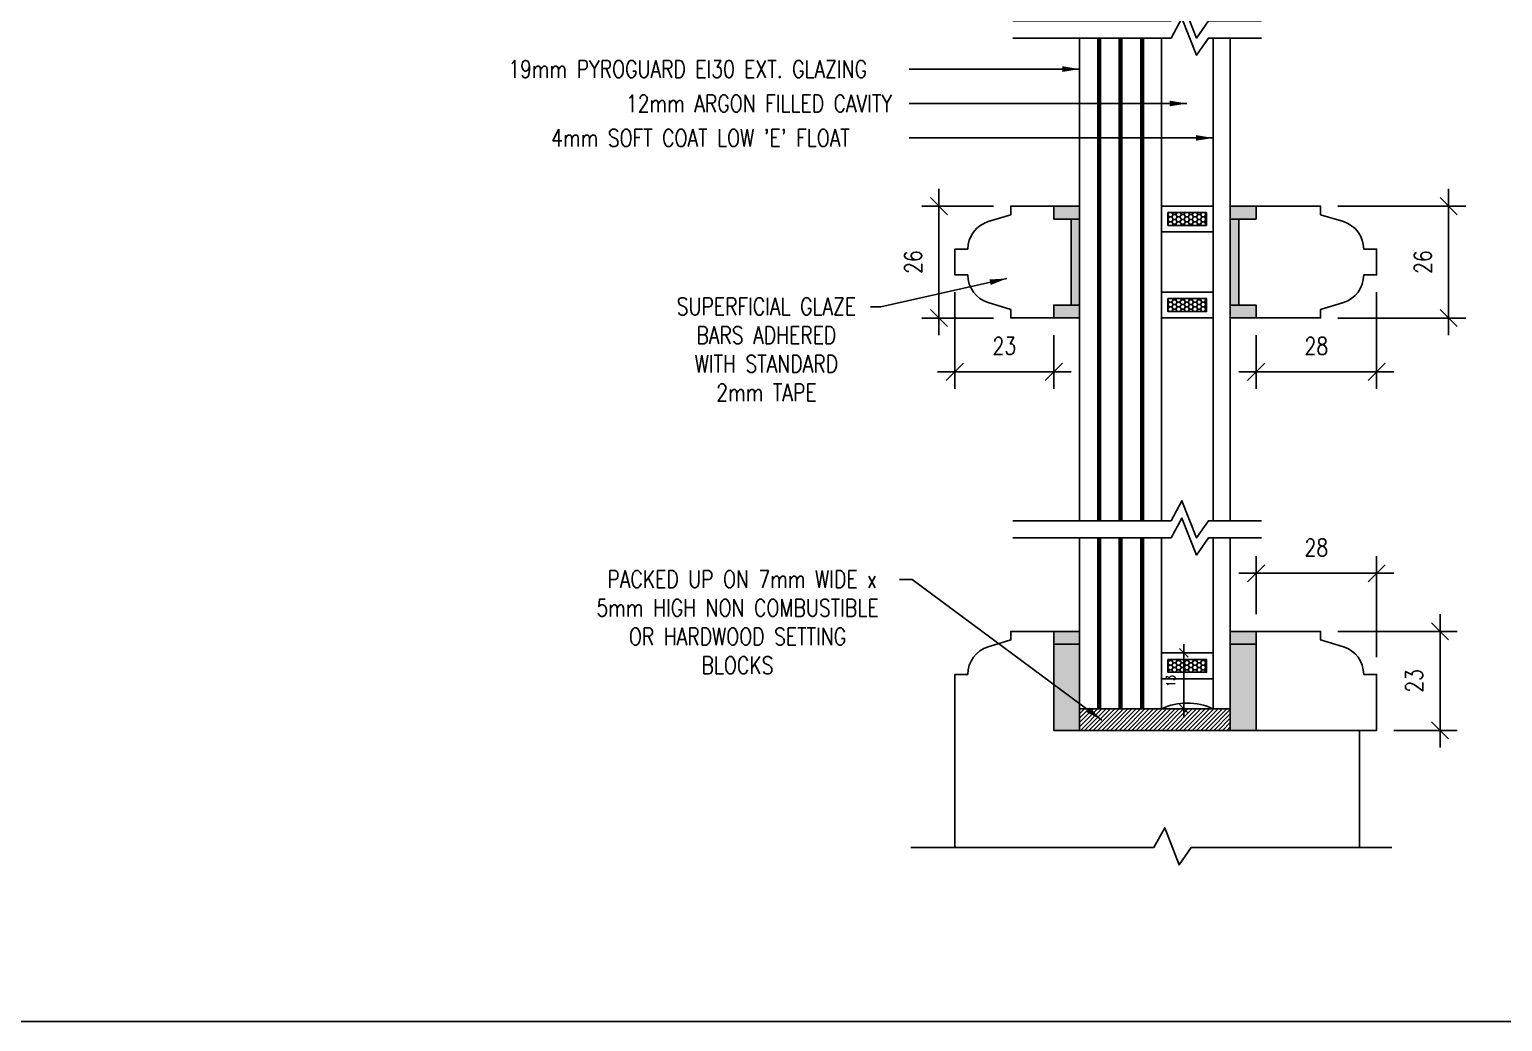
# Model space of a CAD drawing. Header units: millimetres. Extents: x 0 to 23312, y -3206 to 11448.
# Drawn here: x 12538.5 to 12880.8, y 7034.8 to 7265.3 of the extents above; entities that cross this region are included whole.
import ezdxf

# ---------------------------------------------------------------- set-up
doc = ezdxf.new("R2010")
doc.units = ezdxf.units.MM
doc.header["$LTSCALE"] = 10
doc.header["$PDMODE"] = 35
for name, color, linetype in [('01 - Title Block', 7, 'Continuous'), ('02 - Notes & Text', 251, 'Continuous'), ('40 - Detail Outline', 142, 'Continuous'), ('41 - Detail', 7, 'Continuous')]:
    doc.layers.add(name, color=color, linetype=linetype)
doc.styles.add('1-1', font='romans.shx', dxfattribs={"width": 0.8, "height": 2})
doc.styles.add('1-2', font='romans.shx', dxfattribs={"width": 0.8, "height": 4})
doc.dimstyles.new('1-1', dxfattribs={"dimtxt": 2, "dimasz": 2, "dimexe": 2, "dimexo": 2, "dimgap": 2, "dimtad": 1, "dimdec": 0, "dimzin": 0, "dimdsep": 46, "dimtxsty": '1-1', "dimblk": 'OBLIQUE', "dimcen": 2, "dimdle": 2, "dimclrd": 251, "dimclre": 251, "dimclrt": 251, "dimadec": 0, "dimazin": 0, "dimtfac": 1, "dimtdec": 0, "dimtix": 1, "dimtmove": 1, "dimatfit": 3, "dimfxl": 1, "dimtolj": 1, "dimtzin": 0, "dimlwd": 25, "dimarcsym": 0})
doc.dimstyles.new('1-2', dxfattribs={"dimtxt": 4, "dimasz": 4, "dimexe": 4, "dimexo": 4, "dimgap": 4, "dimtad": 1, "dimdec": 0, "dimzin": 0, "dimdsep": 46, "dimtxsty": '1-2', "dimblk": 'OBLIQUE', "dimcen": 4, "dimdle": 4, "dimclrd": 251, "dimclre": 251, "dimclrt": 251, "dimadec": 0, "dimazin": 0, "dimtfac": 1, "dimtdec": 0, "dimtix": 1, "dimtmove": 1, "dimatfit": 3, "dimfxl": 1, "dimtolj": 1, "dimtzin": 0, "dimlwd": 25, "dimarcsym": 0})
pattern_1 = [(0, (-58575.1623, -80079.05805), (0.9525, 0.549926129), [0.635, -1.27]), (120, (-58575.1623, -80079.05805), (-0.952499998, 0.5499261326), [0.635, -1.27]), (60, (-58575.1623, -80079.05805), (2e-09, 1.0998522616), [-1.27, 0.635])]

# ---------------------------------------------------------------- blocks, each defined once
blk = doc.blocks.new('_Oblique')
at = {"color": 0, "linetype": 'ByBlock', "lineweight": -2}
blk.add_line((-0.5, -0.5), (0.5, 0.5), dxfattribs=at)
blk = doc.blocks.new('*D188')
at = {"layer": '40 - Detail Outline', "color": 251, "lineweight": 25, "ltscale": 10, "transparency": 16777216}
blk.add_line((12749.83, 7228.24), (12749.83, 7194.24), dxfattribs=at)
at = {"layer": '40 - Detail Outline', "color": 251, "lineweight": -2, "ltscale": 10, "transparency": 16777216}
for p, q in [((12762.51, 7224.24), (12745.83, 7224.24)), ((12762.51, 7198.24), (12745.83, 7198.24))]:
    blk.add_line(p, q, dxfattribs=at)
at = {"layer": 'Defpoints', "color": 0, "ltscale": 10, "transparency": 16777216}
for p in [(12766.51, 7224.24), (12749.83, 7198.24), (12766.51, 7198.24)]:
    blk.add_point(p, dxfattribs=at)
at = {"layer": '40 - Detail Outline', "color": 251, "lineweight": 25, "ltscale": 10, "transparency": 16777216, "xscale": 4, "yscale": 4, "zscale": 4}
for p, rotation in [((12749.83, 7224.24), 90), ((12749.83, 7198.24), 270)]:
    blk.add_blockref('_Oblique', p, dxfattribs=dict(at, rotation=rotation))
at = {"layer": '40 - Detail Outline', "color": 251, "ltscale": 10, "transparency": 16777216, "insert": (12743.83, 7211.24), "char_height": 4, "attachment_point": 5, "rotation": 90, "style": '1-2'}
blk.add_mtext('\\A1;26', dxfattribs=at)
blk = doc.blocks.new('*D189')
at = {"layer": '40 - Detail Outline', "color": 251, "lineweight": -2, "ltscale": 10, "transparency": 16777216}
for p, q in [((12753.51, 7204.24), (12753.51, 7181.75)), ((12776.51, 7194.24), (12776.51, 7181.75))]:
    blk.add_line(p, q, dxfattribs=at)
at = {"layer": '40 - Detail Outline', "color": 251, "lineweight": 25, "ltscale": 10, "transparency": 16777216}
blk.add_line((12749.51, 7185.75), (12780.51, 7185.75), dxfattribs=at)
at = {"layer": 'Defpoints', "color": 0, "ltscale": 10, "transparency": 16777216}
for p in [(12753.51, 7208.24), (12776.51, 7198.24), (12776.51, 7185.75)]:
    blk.add_point(p, dxfattribs=at)
at = {"layer": '40 - Detail Outline', "color": 251, "lineweight": 25, "ltscale": 10, "transparency": 16777216, "xscale": 4, "yscale": 4, "zscale": 4, "rotation": 180}
blk.add_blockref('_Oblique', (12753.51, 7185.75), dxfattribs=at)
at = {"layer": '40 - Detail Outline', "color": 251, "lineweight": 25, "ltscale": 10, "transparency": 16777216, "xscale": 4, "yscale": 4, "zscale": 4}
blk.add_blockref('_Oblique', (12776.51, 7185.75), dxfattribs=at)
at = {"layer": '40 - Detail Outline', "color": 251, "ltscale": 10, "transparency": 16777216, "insert": (12765.01, 7191.75), "char_height": 4, "attachment_point": 5, "style": '1-2'}
blk.add_mtext('\\A1;23', dxfattribs=at)
blk = doc.blocks.new('*D178')
at = {"layer": '40 - Detail Outline', "color": 251, "lineweight": 25, "ltscale": 10, "transparency": 16777216}
blk.add_line((12868.24, 7228.24), (12868.24, 7194.24), dxfattribs=at)
at = {"layer": '40 - Detail Outline', "color": 251, "lineweight": -2, "ltscale": 10, "transparency": 16777216}
for p, q in [((12842.51, 7224.24), (12872.24, 7224.24)), ((12842.51, 7198.24), (12872.24, 7198.24))]:
    blk.add_line(p, q, dxfattribs=at)
at = {"layer": 'Defpoints', "color": 0, "ltscale": 10, "transparency": 16777216}
for p in [(12838.51, 7224.24), (12838.51, 7198.24), (12868.24, 7198.24)]:
    blk.add_point(p, dxfattribs=at)
at = {"layer": '40 - Detail Outline', "color": 251, "lineweight": 25, "ltscale": 10, "transparency": 16777216, "xscale": 4, "yscale": 4, "zscale": 4}
for p, rotation in [((12868.24, 7224.24), 90), ((12868.24, 7198.24), 270)]:
    blk.add_blockref('_Oblique', p, dxfattribs=dict(at, rotation=rotation))
at = {"layer": '40 - Detail Outline', "color": 251, "ltscale": 10, "transparency": 16777216, "insert": (12862.24, 7211.24), "char_height": 4, "attachment_point": 5, "rotation": 90, "style": '1-2'}
blk.add_mtext('\\A1;26', dxfattribs=at)
blk = doc.blocks.new('*D179')
at = {"layer": '40 - Detail Outline', "color": 251, "lineweight": -2, "ltscale": 10, "transparency": 16777216}
for p, q in [((12851.51, 7204.24), (12851.51, 7181.75)), ((12823.51, 7194.24), (12823.51, 7181.75))]:
    blk.add_line(p, q, dxfattribs=at)
at = {"layer": '40 - Detail Outline', "color": 251, "lineweight": 25, "ltscale": 10, "transparency": 16777216}
blk.add_line((12855.51, 7185.75), (12819.51, 7185.75), dxfattribs=at)
at = {"layer": 'Defpoints', "color": 0, "ltscale": 10, "transparency": 16777216}
for p in [(12851.51, 7208.24), (12823.51, 7198.24), (12823.51, 7185.75)]:
    blk.add_point(p, dxfattribs=at)
at = {"layer": '40 - Detail Outline', "color": 251, "lineweight": 25, "ltscale": 10, "transparency": 16777216, "xscale": 4, "yscale": 4, "zscale": 4, "rotation": 180}
blk.add_blockref('_Oblique', (12823.51, 7185.75), dxfattribs=at)
at = {"layer": '40 - Detail Outline', "color": 251, "lineweight": 25, "ltscale": 10, "transparency": 16777216, "xscale": 4, "yscale": 4, "zscale": 4}
blk.add_blockref('_Oblique', (12851.51, 7185.75), dxfattribs=at)
at = {"layer": '40 - Detail Outline', "color": 251, "ltscale": 10, "transparency": 16777216, "insert": (12837.51, 7191.75), "char_height": 4, "attachment_point": 5, "style": '1-2'}
blk.add_mtext('\\A1;28', dxfattribs=at)
blk = doc.blocks.new('*D184')
at = {"layer": '40 - Detail Outline', "color": 251, "lineweight": -2, "ltscale": 10, "transparency": 16777216}
for p, q in [((12803.51, 7120.42), (12808.71, 7120.42)), ((12803.51, 7107.42), (12808.71, 7107.42))]:
    blk.add_line(p, q, dxfattribs=at)
at = {"layer": '40 - Detail Outline', "color": 251, "lineweight": 25, "ltscale": 10, "transparency": 16777216}
blk.add_line((12806.71, 7122.42), (12806.71, 7105.42), dxfattribs=at)
at = {"layer": 'Defpoints', "color": 0, "ltscale": 10, "transparency": 16777216}
for p in [(12801.51, 7120.42), (12801.51, 7107.42), (12806.71, 7107.42)]:
    blk.add_point(p, dxfattribs=at)
at = {"layer": '40 - Detail Outline', "color": 251, "lineweight": 25, "ltscale": 10, "transparency": 16777216, "xscale": 2, "yscale": 2, "zscale": 2}
for p, rotation in [((12806.71, 7120.42), 90), ((12806.71, 7107.42), 270)]:
    blk.add_blockref('_Oblique', p, dxfattribs=dict(at, rotation=rotation))
at = {"layer": '40 - Detail Outline', "color": 251, "ltscale": 10, "transparency": 16777216, "insert": (12803.71, 7113.92), "char_height": 2, "attachment_point": 5, "rotation": 90, "style": '1-1'}
blk.add_mtext('\\A1;13', dxfattribs=at)
blk = doc.blocks.new('*D180')
at = {"layer": '40 - Detail Outline', "color": 251, "lineweight": -2, "ltscale": 10, "transparency": 16777216}
for p, q in [((12823.51, 7129.42), (12823.51, 7142.91)), ((12851.51, 7119.42), (12851.51, 7142.91))]:
    blk.add_line(p, q, dxfattribs=at)
at = {"layer": '40 - Detail Outline', "color": 251, "lineweight": 25, "ltscale": 10, "transparency": 16777216}
blk.add_line((12819.51, 7138.91), (12855.51, 7138.91), dxfattribs=at)
at = {"layer": 'Defpoints', "color": 0, "ltscale": 10, "transparency": 16777216}
for p in [(12851.51, 7138.91), (12823.51, 7125.42), (12851.51, 7115.42)]:
    blk.add_point(p, dxfattribs=at)
at = {"layer": '40 - Detail Outline', "color": 251, "lineweight": 25, "ltscale": 10, "transparency": 16777216, "xscale": 4, "yscale": 4, "zscale": 4, "rotation": 180}
blk.add_blockref('_Oblique', (12823.51, 7138.91), dxfattribs=at)
at = {"layer": '40 - Detail Outline', "color": 251, "lineweight": 25, "ltscale": 10, "transparency": 16777216, "xscale": 4, "yscale": 4, "zscale": 4}
blk.add_blockref('_Oblique', (12851.51, 7138.91), dxfattribs=at)
at = {"layer": '40 - Detail Outline', "color": 251, "ltscale": 10, "transparency": 16777216, "insert": (12837.51, 7144.91), "char_height": 4, "attachment_point": 5, "style": '1-2'}
blk.add_mtext('\\A1;28', dxfattribs=at)
blk = doc.blocks.new('*D181')
at = {"layer": '40 - Detail Outline', "color": 251, "lineweight": 25, "ltscale": 10, "transparency": 16777216}
blk.add_line((12866.24, 7098.42), (12866.24, 7129.42), dxfattribs=at)
at = {"layer": '40 - Detail Outline', "color": 251, "lineweight": -2, "ltscale": 10, "transparency": 16777216}
for p, q in [((12842.51, 7125.42), (12870.24, 7125.42)), ((12855.51, 7102.42), (12870.24, 7102.42))]:
    blk.add_line(p, q, dxfattribs=at)
at = {"layer": 'Defpoints', "color": 0, "ltscale": 10, "transparency": 16777216}
for p in [(12838.51, 7125.42), (12866.24, 7125.42), (12851.51, 7102.42)]:
    blk.add_point(p, dxfattribs=at)
at = {"layer": '40 - Detail Outline', "color": 251, "lineweight": 25, "ltscale": 10, "transparency": 16777216, "xscale": 4, "yscale": 4, "zscale": 4}
for p, rotation in [((12866.24, 7125.42), 90), ((12866.24, 7102.42), 270)]:
    blk.add_blockref('_Oblique', p, dxfattribs=dict(at, rotation=rotation))
at = {"layer": '40 - Detail Outline', "color": 251, "ltscale": 10, "transparency": 16777216, "insert": (12860.24, 7113.92), "char_height": 4, "attachment_point": 5, "rotation": 90, "style": '1-2'}
blk.add_mtext('\\A1;23', dxfattribs=at)

msp = doc.modelspace()

# ---------------------------------------------------------------- hatches: boundary and pattern name
at = {"layer": '40 - Detail Outline', "ltscale": 10}
h = msp.add_hatch(color=253, dxfattribs=at)
h.dxf.hatch_style = 1
h.paths.add_polyline_path([(12782.511, 7221.243), (12776.511, 7221.243), (12776.511, 7224.243), (12782.511, 7224.243)])
h = msp.add_hatch(dxfattribs=at)
h.set_pattern_fill('HONEY', color=251, scale=0.2)
h.set_pattern_definition(pattern_1)
h.paths.add_polyline_path([(12812.011, 7219.743), (12812.011, 7222.743), (12803.011, 7222.743), (12803.011, 7219.743)])
h = msp.add_hatch(color=253, dxfattribs=at)
h.dxf.hatch_style = 1
h.paths.add_polyline_path([(12817.511, 7221.243), (12823.511, 7221.243), (12823.511, 7224.243), (12817.511, 7224.243)])
h = msp.add_hatch(dxfattribs=at)
h.set_pattern_fill('HONEY', color=251, scale=0.2)
h.set_pattern_definition(pattern_1)
h.paths.add_polyline_path([(12803.011, 7202.743), (12803.011, 7199.743), (12812.011, 7199.743), (12812.011, 7202.743)])
h = msp.add_hatch(color=253, dxfattribs=at)
h.dxf.hatch_style = 1
h.paths.add_polyline_path([(12782.511, 7201.243), (12776.511, 7201.243), (12776.511, 7198.243), (12782.511, 7198.243)])
h = msp.add_hatch(color=253, dxfattribs=at)
h.dxf.hatch_style = 1
h.paths.add_polyline_path([(12817.511, 7201.243), (12823.511, 7201.243), (12823.511, 7198.243), (12817.511, 7198.243)])
h = msp.add_hatch(color=253, dxfattribs=at)
h.dxf.hatch_style = 1
h.paths.add_polyline_path([(12782.511, 7122.421), (12782.511, 7125.421), (12776.511, 7125.421), (12776.511, 7122.421)])
h = msp.add_hatch(color=253, dxfattribs=at)
h.dxf.hatch_style = 1
h.paths.add_polyline_path([(12817.511, 7125.421), (12817.511, 7122.421), (12823.511, 7122.421), (12823.511, 7125.421)])
h = msp.add_hatch(dxfattribs=at)
h.set_pattern_fill('HONEY', color=251, scale=0.2)
h.set_pattern_definition([(0, (-58575.1623, -79997.33926), (0.9525, 0.549926129), [0.635, -1.27]), (120, (-58575.1623, -79997.33926), (-0.952499998, 0.5499261326), [0.635, -1.27]), (60, (-58575.1623, -79997.33926), (2e-09, 1.0998522616), [-1.27, 0.635])])
h.paths.add_polyline_path([(12803.011, 7118.921), (12803.011, 7115.921), (12812.011, 7115.921), (12812.011, 7118.921)])
h = msp.add_hatch(dxfattribs=at)
h.set_pattern_fill('JIS_WOOD', color=251)
h.set_pattern_definition([(45, (-53700.77964, -81612.0306), (-0.499999999, 0.499999999), [])])
h.paths.add_polyline_path([(12782.511, 7102.421), (12817.511, 7102.421), (12817.511, 7107.421), (12782.511, 7107.421)])
at = {"layer": '41 - Detail'}
h = msp.add_hatch(dxfattribs=at)
h.set_pattern_fill('DOTS', color=251, scale=0.1, angle=-180, style=0)
h.set_pattern_definition([(180, (-58757.5159, -80093.05805), (-0.079375, -0.15875), [0, -0.15875])])
h.paths.add_polyline_path([(12780.511, 7201.243), (12782.511, 7201.243), (12782.511, 7221.243), (12780.511, 7221.243)])
h = msp.add_hatch(dxfattribs=at)
h.set_pattern_fill('DOTS', color=251, scale=0.1, angle=-180, style=0)
h.set_pattern_definition([(180, (-58772.5159, -80093.05805), (-0.079375, -0.15875), [0, -0.15875])])
h.paths.add_polyline_path([(12819.511, 7201.243), (12817.511, 7201.243), (12817.511, 7221.243), (12819.511, 7221.243)])
h = msp.add_hatch(dxfattribs=at)
h.set_pattern_fill('DOTS', color=251, scale=0.1, angle=-180, style=0)
h.set_pattern_definition([(180, (-58757.5159, -79996.33926), (-0.079375, -0.15875), [0, -0.15875])])
h.paths.add_polyline_path([(12776.511, 7122.421), (12782.511, 7122.421), (12782.511, 7102.421), (12776.511, 7102.421)])
h = msp.add_hatch(dxfattribs=at)
h.set_pattern_fill('DOTS', color=251, scale=0.1, angle=-180, style=0)
h.set_pattern_definition([(180, (-58716.5159, -79996.33926), (-0.079375, -0.15875), [0, -0.15875])])
h.paths.add_polyline_path([(12817.511, 7122.421), (12823.511, 7122.421), (12823.511, 7102.421), (12817.511, 7102.421)])

# ---------------------------------------------------------------- linework, layer by layer
at = {"layer": '01 - Title Block', "color": 7, "ltscale": 10}
for p, q in [((12776.511, 7224.243), (12782.511, 7224.243)), ((12823.511, 7224.243), (12817.511, 7224.243)), ((12776.511, 7198.243), (12782.511, 7198.243)), ((12823.511, 7198.243), (12817.511, 7198.243)), ((12776.511, 7125.421), (12782.511, 7125.421)), ((12823.511, 7125.421), (12817.511, 7125.421))]:
    msp.add_line(p, q, dxfattribs=at)
at = {"layer": '02 - Notes & Text', "color": 3, "ltscale": 10}
msp.add_lwpolyline([(12527.661, 7747.644), (13069.413, 7747.644), (13069.413, 7034.753), (12527.661, 7034.753)], close=True, dxfattribs=at)
at = {"layer": '40 - Detail Outline', "color": 251, "ltscale": 10}
for points in [[(12766.951, 7267.292), (12803.739, 7267.292), (12806.265, 7271.92), (12809.633, 7263.295), (12812.419, 7267.292), (12824.772, 7267.292)], [(12766.951, 7263.292), (12803.739, 7263.292), (12806.265, 7267.92), (12809.633, 7259.295), (12812.419, 7263.292), (12824.772, 7263.292)], [(12766.951, 7151.136), (12803.739, 7151.136), (12806.265, 7155.764), (12809.633, 7147.139), (12812.419, 7151.136), (12824.772, 7151.136)], [(12766.951, 7147.136), (12803.739, 7147.136), (12806.265, 7151.764), (12809.633, 7143.139), (12812.419, 7147.136), (12824.772, 7147.136)], [(12743.317, 7075.164), (12799.739, 7075.164), (12802.265, 7079.792), (12805.633, 7071.167), (12808.419, 7075.164), (12855.053, 7075.164)]]:
    msp.add_lwpolyline(points, dxfattribs=at)
at = {"layer": '40 - Detail Outline', "color": 7, "ltscale": 10}
for points in [[(12782.511, 7263.292), (12782.511, 7151.136)], [(12801.511, 7151.136), (12801.511, 7263.292)], [(12813.511, 7263.292), (12813.511, 7151.136)], [(12817.511, 7151.136), (12817.511, 7263.292)], [(12801.511, 7147.136), (12801.511, 7107.421), (12782.511, 7107.421), (12782.511, 7147.136)], [(12817.511, 7147.136), (12817.511, 7107.421), (12813.511, 7107.421), (12813.511, 7147.136)]]:
    msp.add_lwpolyline(points, dxfattribs=at)
at = {"layer": '40 - Detail Outline', "color": 253, "ltscale": 10, "const_width": 1}
for points in [[(12787.011, 7263.292), (12787.011, 7151.136)], [(12792.011, 7263.292), (12792.011, 7151.136)], [(12797.011, 7263.292), (12797.011, 7151.136)], [(12787.011, 7147.136), (12787.011, 7107.421)], [(12792.011, 7147.136), (12792.011, 7107.421)], [(12797.011, 7147.136), (12797.011, 7107.421)]]:
    msp.add_lwpolyline(points, dxfattribs=at)
at = {"layer": '40 - Detail Outline', "ltscale": 10}
for points in [[(12776.511, 7224.243), (12766.511, 7224.243), (12766.511, 7222.243), (12761.238, 7220.631, 0.3297624), (12756.511, 7214.243), (12753.511, 7214.243), (12753.511, 7208.243), (12756.511, 7208.243, 0.3297624), (12761.238, 7201.855), (12766.511, 7200.243), (12766.511, 7198.243), (12776.511, 7198.243), (12776.511, 7201.243), (12780.511, 7201.243), (12780.511, 7221.243), (12776.511, 7221.243), (12776.511, 7224.243)], [(12823.511, 7224.243), (12838.511, 7224.243), (12838.511, 7222.243), (12843.784, 7220.631, -0.3297624), (12848.511, 7214.243), (12851.511, 7214.243), (12851.511, 7208.243), (12848.511, 7208.243, -0.3297624), (12843.784, 7201.855), (12838.511, 7200.243), (12838.511, 7198.243), (12823.511, 7198.243), (12823.511, 7201.243), (12819.511, 7201.243), (12819.511, 7221.243), (12823.511, 7221.243), (12823.511, 7224.243)]]:
    msp.add_lwpolyline(points, format="xyb", dxfattribs=at)
at = {"layer": '40 - Detail Outline', "color": 252, "ltscale": 10}
for points in [[(12801.511, 7218.243), (12813.511, 7218.243), (12813.511, 7224.243), (12801.511, 7224.243)], [(12801.511, 7204.243), (12813.511, 7204.243), (12813.511, 7198.243), (12801.511, 7198.243)], [(12801.511, 7120.421), (12813.511, 7120.421), (12813.511, 7114.421), (12801.511, 7114.421)]]:
    msp.add_lwpolyline(points, close=True, dxfattribs=at)
at = {"layer": '40 - Detail Outline', "color": 251, "ltscale": 10}
for points in [[(12803.011, 7219.743), (12812.011, 7219.743), (12812.011, 7222.743), (12803.011, 7222.743)], [(12803.011, 7202.743), (12812.011, 7202.743), (12812.011, 7199.743), (12803.011, 7199.743)], [(12803.011, 7118.921), (12812.011, 7118.921), (12812.011, 7115.921), (12803.011, 7115.921)]]:
    msp.add_lwpolyline(points, close=True, dxfattribs=at)
at = {"layer": '40 - Detail Outline', "color": 7, "ltscale": 10}
for points in [[(12780.511, 7201.243), (12782.511, 7201.243), (12782.511, 7221.243), (12780.511, 7221.243)], [(12819.511, 7201.243), (12817.511, 7201.243), (12817.511, 7221.243), (12819.511, 7221.243)], [(12776.511, 7122.421), (12782.511, 7122.421), (12782.511, 7102.421), (12776.511, 7102.421)], [(12817.511, 7122.421), (12823.511, 7122.421), (12823.511, 7102.421), (12817.511, 7102.421)]]:
    msp.add_lwpolyline(points, close=True, dxfattribs=at)
at = {"layer": '40 - Detail Outline'}
msp.add_lwpolyline([(12847.511, 7075.164), (12847.511, 7102.421), (12776.511, 7102.421), (12776.511, 7125.421), (12766.511, 7125.421), (12766.511, 7123.421), (12761.238, 7121.809, 0.3297624), (12756.511, 7115.421), (12753.511, 7115.421), (12753.511, 7075.164)], format="xyb", dxfattribs=at)
at = {"layer": '40 - Detail Outline', "ltscale": 10}
msp.add_lwpolyline([(12823.511, 7102.421), (12851.511, 7102.421), (12851.511, 7115.421), (12848.511, 7115.421, 0.3297624), (12843.784, 7121.809), (12838.511, 7123.421), (12838.511, 7125.421), (12823.511, 7125.421)], format="xyb", close=True, dxfattribs=at)
at = {"layer": '40 - Detail Outline', "color": 9, "ltscale": 10}
msp.add_lwpolyline([(12782.511, 7102.421), (12817.511, 7102.421), (12817.511, 7107.421), (12782.511, 7107.421)], close=True, dxfattribs=at)
at = {"layer": '40 - Detail Outline', "color": 252, "ltscale": 10}
msp.add_arc((12807.511, 7094.662), 14.099, 64.81407, 115.18593, dxfattribs=at)

# ---------------------------------------------------------------- texts
at = {"layer": '40 - Detail Outline', "color": 251, "ltscale": 10, "char_height": 4, "attachment_point": 9, "style": '1-2'}
for s, insert, width in [('\\pxqc;19mm PYROGUARD EI30 EXT. GLAZING', (12738.92, 7254.086), 94.99337), ('12mm ARGON FILLED CAVITY', (12738.92, 7246.086), 78.61288), ("\\pxqc;4mm SOFT COAT LOW 'E' FLOAT", (12738.92, 7238.086), 89.01212), ('\\pxqc;SUPERFICIAL GLAZE\\PBARS ADHERED\\PWITH STANDARD\\P2mm TAPE', (12757.226, 7178.926), 94.99337), ('\\A1;\\pxqc; PACKED UP ON 7mm WIDE x 5mm HIGH NON COMBUSTIBLE OR HARDWOOD SETTING BLOCKS ', (12738.635, 7115.553), 71.24619)]:
    msp.add_mtext(s, dxfattribs=dict(at, insert=insert, width=width))

# ---------------------------------------------------------------- dimensions: what is measured, and where the dimension line sits
at = {"layer": '40 - Detail Outline', "color": 7, "ltscale": 10}
for base, p1, p2, angle, picture, middle in [((12749.826, 7198.243), (12766.511, 7224.243), (12766.511, 7198.243), 90, '*D188', (12743.826, 7211.243)), ((12868.235, 7198.243), (12838.511, 7224.243), (12838.511, 7198.243), 90, '*D178', (12862.235, 7211.243)), ((12823.511, 7185.751), (12851.511, 7208.243), (12823.511, 7198.243), 180, '*D179', (12837.511, 7191.751))]:
    dim = msp.add_linear_dim(base=base, p1=p1, p2=p2, angle=angle, dimstyle='1-2', dxfattribs=at)
    dim.commit()
    dim.dimension.update_dxf_attribs({"geometry": picture, "text_midpoint": middle})
dim = msp.add_linear_dim(base=(12776.511, 7185.751), p1=(12753.511, 7208.243), p2=(12776.511, 7198.243), dimstyle='1-2', dxfattribs=at)
dim.commit()
dim.dimension.update_dxf_attribs({"geometry": '*D189', "text_midpoint": (12765.011, 7191.751)})
at = {"layer": '40 - Detail Outline', "color": 1, "ltscale": 10}
dim = msp.add_linear_dim(base=(12851.511, 7138.912), p1=(12823.511, 7125.421), p2=(12851.511, 7115.421), dimstyle='1-2', dxfattribs=at)
dim.commit()
dim.dimension.update_dxf_attribs({"geometry": '*D180', "text_midpoint": (12837.511, 7144.912)})
dim = msp.add_linear_dim(base=(12866.235, 7125.421), p1=(12851.511, 7102.421), p2=(12838.511, 7125.421), angle=270, dimstyle='1-2', dxfattribs=at)
dim.commit()
dim.dimension.update_dxf_attribs({"geometry": '*D181', "text_midpoint": (12860.235, 7113.921)})
at = {"layer": '40 - Detail Outline', "color": 2, "ltscale": 10}
dim = msp.add_linear_dim(base=(12806.707, 7107.421), p1=(12801.511, 7120.421), p2=(12801.511, 7107.421), angle=270, dimstyle='1-1', dxfattribs=at)
dim.commit()
dim.dimension.update_dxf_attribs({"geometry": '*D184', "text_midpoint": (12803.707, 7113.921)})

# ---------------------------------------------------------------- leaders
at = {"layer": '01 - Title Block', "color": 7, "ltscale": 10}
for points in [[(12765.609, 7207.425), (12736.345, 7200.857), (12733.878, 7200.857)], [(12787.664, 7104.814), (12743.617, 7137.497), (12740.657, 7137.497)]]:
    msp.add_leader(points, dimstyle='1-2', dxfattribs=at)
at = {"layer": '40 - Detail Outline', "color": 251, "ltscale": 10, "annotation_type": 0, "has_hookline": 1, "hookline_direction": 1}
for points, text_width in [([(12782.511, 7256.086), (12742.92, 7256.086)], 94.324), ([(12807.446, 7248.086), (12742.92, 7248.086)], 69.943)]:
    msp.add_leader(points, dimstyle='1-2', override={"dimgap": 4, "dimtad": 0}, dxfattribs=dict(at, text_width=text_width))
at = {"layer": '40 - Detail Outline', "color": 251, "ltscale": 10}
msp.add_leader([(12813.511, 7240.086), (12742.92, 7240.086)], dimstyle='1-2', override={"dimgap": 4, "dimtad": 0}, dxfattribs=at)

doc.saveas('drawing.dxf')
